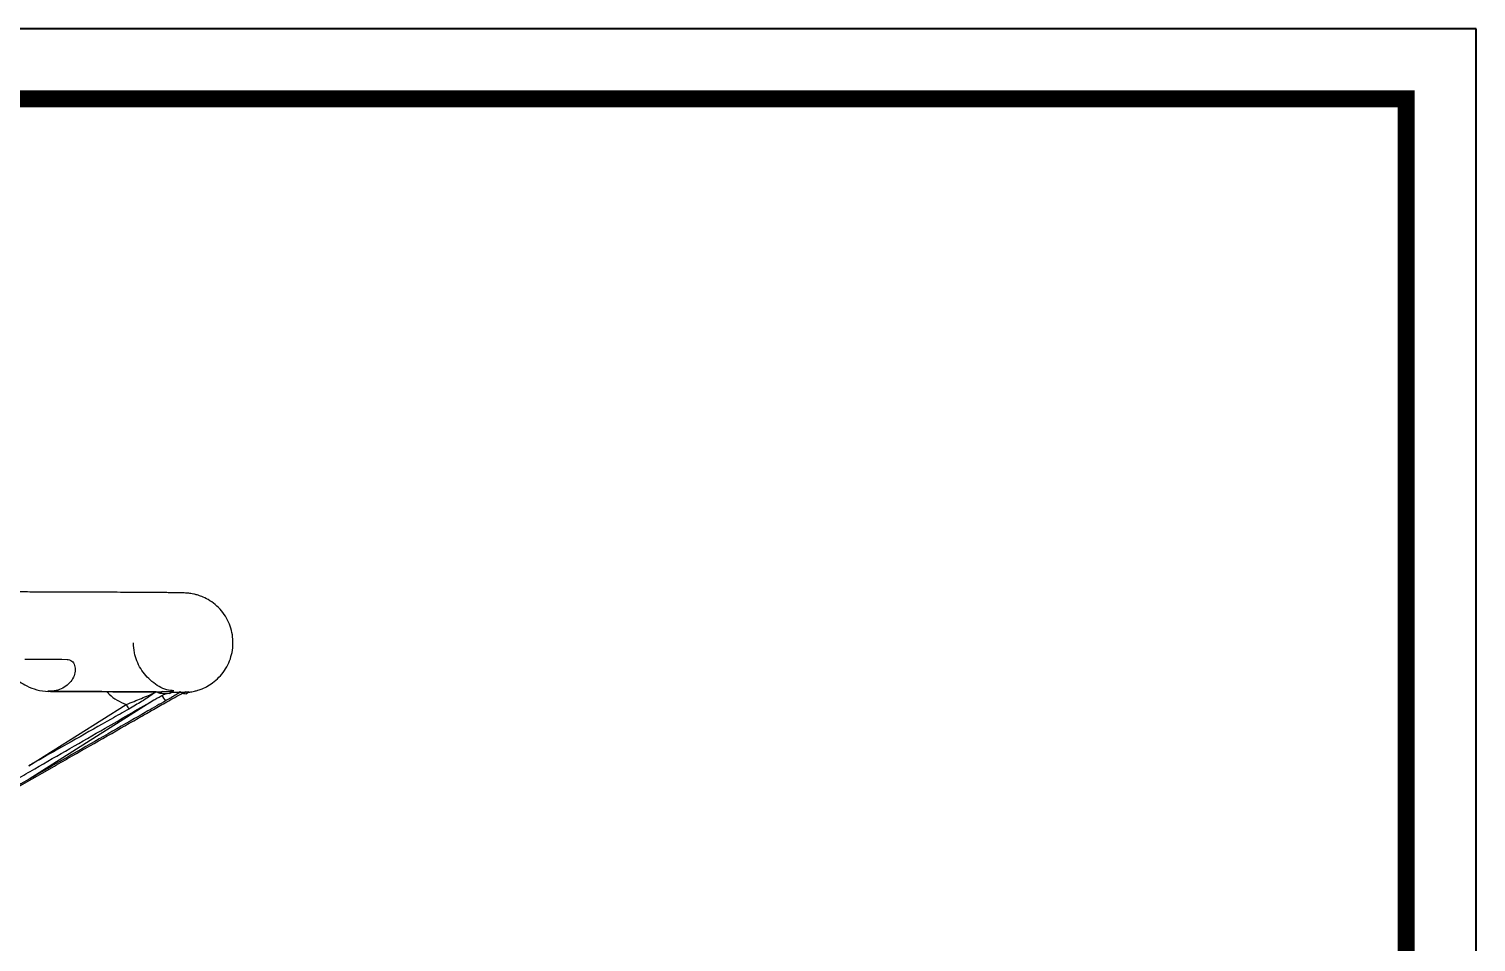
# Model space of a CAD drawing. Header units: millimetres. Extents: x 2126 to 3741, y 477 to 1658.
# Drawn here: x 3449.6 to 3740.7, y 1474.4 to 1658.1 of the extents above; entities that cross this region are included whole.
import ezdxf

# ---------------------------------------------------------------- set-up
doc = ezdxf.new("R2010")
doc.units = ezdxf.units.MM
doc.layers.add('粗实线', color=7, linetype='Continuous', lineweight=40)

# ---------------------------------------------------------------- blocks, each defined once
blk = doc.blocks.new('图框2')
for p, q in [((23795.37, 7810.82), (22181, 7810.82)), ((23795.37, 6629.57), (23795.37, 7810.82))]:
    blk.add_line(p, q)
at = {"const_width": 3.38}
blk.add_lwpolyline([(23781.31, 7796.75), (22251.31, 7796.75), (22251.31, 6643.63), (23781.31, 6643.63)], close=True, dxfattribs=at)

msp = doc.modelspace()

# ---------------------------------------------------------------- linework, layer by layer
at = {"color": 7, "linetype": 'Continuous', "lineweight": 25}
for p, q in [((3474.751, 1523.08), (3449.643, 1507.171)), ((3453.428, 1524.888), (3453.945, 1524.812)), ((3455.297, 1524.882), (3453.428, 1524.888)), ((3476.565, 1524.784), (3476.118, 1524.433)), ((3476.118, 1524.433), (3477.982, 1524.416)), ((3476.565, 1524.784), (3478.604, 1524.766)), ((3477.844, 1524.417), (3476.714, 1524.162)), ((3478.604, 1524.766), (3477.982, 1524.416)), ((3477.982, 1524.416), (3478.023, 1524.465)), ((3478.633, 1524.595), (3478.015, 1524.456)), ((3478.035, 1524.443), (3478.602, 1524.758)), ((3480.082, 1524.729), (3479.883, 1524.76)), ((3481.279, 1524.727), (3480.757, 1524.376)), ((3480.757, 1524.376), (3481.283, 1524.359)), ((3481.279, 1524.727), (3481.854, 1524.708)), ((3481.854, 1524.708), (3481.283, 1524.359)), ((3449.62, 1509.873), (3469.146, 1522.17)), ((3436.441, 1499.421), (3454.74, 1509.796))]:
    msp.add_line(p, q, dxfattribs=at)
at = {"color": 7, "linetype": 'Continuous', "lineweight": 25, "flags": 128}
msp.add_lwpolyline([(3448.761, 1531.289), (3449.874, 1531.286), (3450.973, 1531.283), (3452.059, 1531.28), (3453.131, 1531.278), (3454.191, 1531.275), (3455.236, 1531.272), (3456.268, 1531.269), (3457.285, 1531.266)], dxfattribs=at)
at = {"color": 7, "linetype": 'Continuous', "lineweight": 25}
for centre, radius, start, end in [((3488.049, 1531.336), 13.797, 211.76479, 217.59759), ((3483.245, 1530.933), 16.6, 211.86232, 215.57834)]:
    msp.add_arc(centre, radius, start, end, dxfattribs=at)
for points, knots in [([(3481.796, 1524.673), (3481.851, 1524.679), (3481.992, 1524.694), (3482.374, 1524.751), (3482.941, 1524.864), (3483.663, 1525.057), (3484.576, 1525.384), (3485.701, 1525.931), (3486.958, 1526.779), (3488.187, 1527.941), (3489.238, 1529.357), (3490.031, 1530.952), (3490.531, 1532.666), (3490.719, 1534.442), (3490.59, 1536.224), (3490.148, 1537.955), (3489.406, 1539.581), (3488.389, 1541.049), (3487.129, 1542.313), (3485.763, 1543.265), (3484.505, 1543.872), (3483.508, 1544.213), (3482.75, 1544.401), (3482.169, 1544.504), (3481.724, 1544.561), (3481.357, 1544.594), (3480.943, 1544.619), (3480.553, 1544.632), (3479.964, 1544.646), (3479.179, 1544.659), (3478.246, 1544.671), (3477.06, 1544.684), (3475.676, 1544.696), (3474.013, 1544.709), (3472.079, 1544.722), (3469.876, 1544.735), (3467.41, 1544.748), (3464.684, 1544.76), (3461.704, 1544.773), (3458.475, 1544.785), (3455.003, 1544.797), (3451.294, 1544.809), (3447.356, 1544.82), (3443.195, 1544.831), (3438.818, 1544.842), (3434.234, 1544.852), (3429.45, 1544.862), (3424.477, 1544.872), (3419.322, 1544.881), (3413.995, 1544.889), (3408.507, 1544.898), (3402.868, 1544.905), (3397.089, 1544.912), (3391.181, 1544.919), (3385.158, 1544.925), (3379.033, 1544.93), (3372.821, 1544.935), (3366.541, 1544.94), (3360.216, 1544.944), (3353.883, 1544.947), (3347.607, 1544.949), (3341.555, 1544.951), (3336.11, 1544.953), (3331.334, 1544.954), (3326.205, 1544.954), (3322.57, 1544.954), (3320.322, 1544.954)], [0, 0, 0, 0, 0.0017465, 0.0044658, 0.0070078, 0.0098268, 0.0132699, 0.01777, 0.0233681, 0.0295284, 0.0358372, 0.0421771, 0.0485239, 0.0548725, 0.0612218, 0.0675716, 0.0739223, 0.080274, 0.0866264, 0.0929737, 0.0980915, 0.1017275, 0.1047111, 0.1075398, 0.110673, 0.1150505, 0.1222946, 0.1411051, 0.1636746, 0.1818588, 0.204115, 0.2240384, 0.2453355, 0.2673737, 0.2899055, 0.3127692, 0.3358643, 0.359126, 0.3825109, 0.405989, 0.4295389, 0.4531449, 0.4767954, 0.5004811, 0.5241948, 0.5479305, 0.5716831, 0.5954484, 0.619222, 0.6430003, 0.666779, 0.690554, 0.7143201, 0.7380713, 0.7617997, 0.7854945, 0.8091398, 0.8327115, 0.8561692, 0.8794397, 0.9023738, 0.9246109, 0.9449865, 0.9610624, 0.975932, 1, 1, 1, 1]), ([(3478.786, 1524.935), (3478.311, 1524.989), (3476.696, 1525.172), (3474.26, 1526.701), (3471.957, 1529.275), (3470.811, 1532.104), (3470.697, 1533.913), (3470.655, 1534.571)], [0, 0, 0, 0, 0.1056169, 0.3587267, 0.6111527, 0.8584905, 1, 1, 1, 1]), ([(3445.247, 1528.487), (3445.297, 1528.457), (3445.461, 1528.359), (3445.961, 1528.022), (3446.727, 1527.47), (3447.818, 1526.709), (3449.318, 1525.827), (3451.296, 1524.998), (3452.772, 1524.871), (3453.573, 1524.802)], [0, 0, 0, 0, 0.0359342, 0.1176904, 0.2156757, 0.3473896, 0.5215507, 0.740469, 1, 1, 1, 1]), ([(3457.285, 1531.266), (3457.631, 1531.195), (3458.324, 1531.053), (3458.893, 1530.077), (3458.996, 1528.879), (3458.634, 1527.644), (3457.874, 1526.514), (3456.794, 1525.626), (3455.457, 1525), (3454.457, 1524.875), (3453.945, 1524.812)], [0, 0, 0, 0, 0.1246272, 0.2497104, 0.374925, 0.4997457, 0.6192737, 0.7500197, 0.8719212, 1, 1, 1, 1]), ([(3447.23, 1507.208), (3448.413, 1507.887), (3454.326, 1511.286), (3463.44, 1516.534), (3471.335, 1521.106), (3474.529, 1522.955)], [0, 0, 0, 0, 0.1295721, 0.6478768, 1, 1, 1, 1]), ([(3477.117, 1522.918), (3475.928, 1522.238), (3469.982, 1518.837), (3460.822, 1513.587), (3452.864, 1509.02), (3449.643, 1507.171)], [0, 0, 0, 0, 0.1295185, 0.6476203, 1, 1, 1, 1]), ([(3453.749, 1524.804), (3453.637, 1524.815), (3453.504, 1524.828), (3453.439, 1524.88), (3453.428, 1524.888)], [0, 0, 0, 0, 0.8385203, 1, 1, 1, 1]), ([(3475.197, 1524.702), (3474.265, 1524.709), (3472.396, 1524.723), (3469.084, 1524.742), (3465.606, 1524.759), (3462.027, 1524.774), (3458.112, 1524.789), (3455.203, 1524.799), (3453.749, 1524.804)], [0, 0, 0, 0, 0.1923729, 0.3854946, 0.5383615, 0.6912284, 0.8456142, 1, 1, 1, 1]), ([(3453.945, 1524.812), (3456.242, 1524.804), (3460.858, 1524.788), (3466.661, 1524.762), (3471.692, 1524.736), (3474.191, 1524.718), (3475.446, 1524.709)], [0, 0, 0, 0, 0.2462727, 0.4950304, 0.7462729, 1, 1, 1, 1]), ([(3465.314, 1524.757), (3465.465, 1524.584), (3466.487, 1523.41), (3467.923, 1522.74), (3469.146, 1522.17)], [0, 0, 0, 0, 0.1477972, 1, 1, 1, 1]), ([(3469.146, 1522.17), (3469.146, 1522.17), (3469.147, 1522.171), (3469.152, 1522.173), (3469.169, 1522.181), (3470.244, 1522.593), (3472.301, 1523.416), (3474.125, 1524.198), (3475.033, 1524.587)], [0, 0, 0, 0, 0.0000729, 0.0006459, 0.0022521, 0.0083598, 0.5064763, 1, 1, 1, 1]), ([(3475.033, 1524.588), (3474.153, 1523.992), (3472.579, 1522.926), (3470.61, 1521.78), (3469.743, 1521.275)], [0, 0, 0, 0, 0.55969458, 1, 1, 1, 1]), ([(3474.529, 1522.955), (3475.095, 1523.277), (3475.994, 1523.787), (3476.879, 1524.251), (3477.206, 1524.423)], [0, 0, 0, 0, 0.6303803, 1, 1, 1, 1]), ([(3474.688, 1521.203), (3475.579, 1521.711), (3477.591, 1522.858), (3479.49, 1523.919), (3480.549, 1524.51)], [0, 0, 0, 0, 0.4426348, 1, 1, 1, 1]), ([(3475.446, 1524.709), (3475.608, 1524.717), (3475.876, 1524.731), (3476.224, 1524.761), (3476.445, 1524.78), (3476.533, 1524.784), (3476.561, 1524.784), (3476.564, 1524.784)], [0, 0, 0, 0, 0.3360223, 0.5579813, 0.7819403, 0.9725676, 1, 1, 1, 1]), ([(3475.446, 1524.709), (3475.549, 1524.652), (3475.804, 1524.512), (3476.01, 1524.441), (3476.097, 1524.435), (3476.118, 1524.433)], [0, 0, 0, 0, 0.33920621, 0.83862702, 1, 1, 1, 1]), ([(3480.046, 1524.646), (3479.363, 1524.235), (3478.437, 1523.677), (3477.392, 1523.076), (3477.117, 1522.918)], [0, 0, 0, 0, 0.73735145, 1, 1, 1, 1]), ([(3478.462, 1524.68), (3478.758, 1524.676), (3479.54, 1524.667), (3480.004, 1524.658), (3480.293, 1524.653)], [0, 0, 0, 0, 0.3779572, 1, 1, 1, 1]), ([(3478.604, 1524.766), (3478.621, 1524.765), (3478.647, 1524.764), (3478.595, 1524.754), (3478.577, 1524.75)], [0, 0, 0, 0, 0.6647465, 1, 1, 1, 1]), ([(3480.293, 1524.653), (3480.424, 1524.659), (3480.69, 1524.672), (3481.011, 1524.703), (3481.203, 1524.722), (3481.264, 1524.727), (3481.277, 1524.727), (3481.279, 1524.727)], [0, 0, 0, 0, 0.2814646, 0.5659598, 0.7573018, 0.9482948, 1, 1, 1, 1]), ([(3480.293, 1524.653), (3480.408, 1524.574), (3480.649, 1524.411), (3480.72, 1524.388), (3480.757, 1524.376)], [0, 0, 0, 0, 0.4773597, 1, 1, 1, 1]), ([(3469.743, 1521.275), (3468.549, 1520.6), (3462.58, 1517.227), (3455.875, 1513.425), (3450.369, 1510.299), (3449.62, 1509.873)], [0, 0, 0, 0, 0.1776255, 0.8881599, 1, 1, 1, 1]), ([(3454.74, 1509.796), (3455.924, 1510.471), (3461.84, 1513.849), (3468.491, 1517.652), (3473.945, 1520.777), (3474.688, 1521.203)], [0, 0, 0, 0, 0.1775689, 0.8878728, 1, 1, 1, 1]), ([(3449.643, 1507.171), (3440.95, 1502.181), (3423.563, 1492.201), (3406.166, 1482.239), (3397.467, 1477.258)], [0, 0, 0, 0, 0.49999991, 1, 1, 1, 1])]:
    msp.add_open_spline(points, degree=3, knots=knots, dxfattribs=at)

# ---------------------------------------------------------------- block references
at = {"layer": '粗实线', "linetype": 'ByBlock'}
msp.add_blockref('图框2', (-20054.634, -6152.73), dxfattribs=at)

doc.saveas('drawing.dxf')
